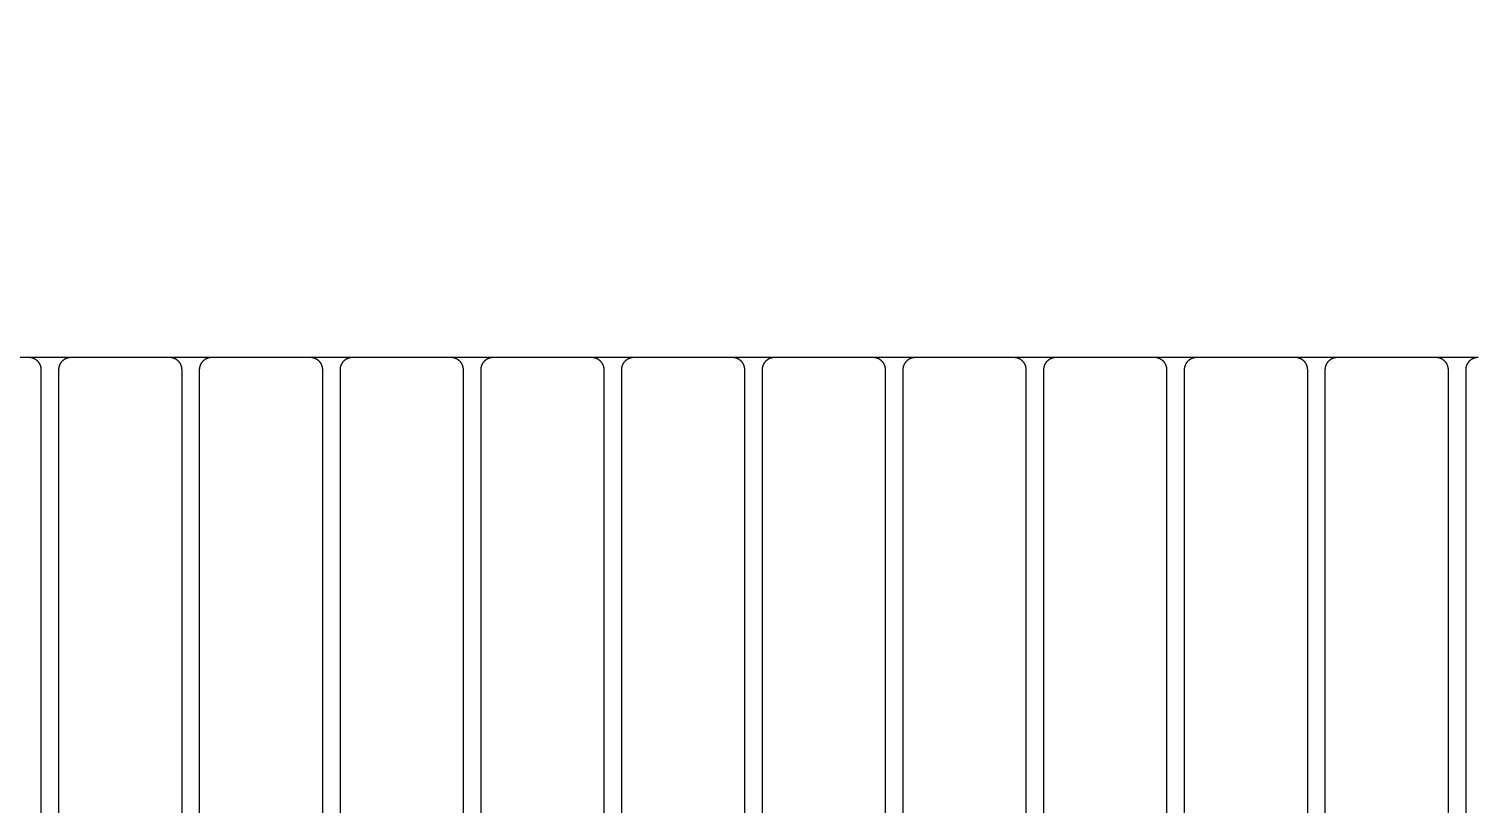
# Model space of a CAD drawing. Header units: millimetres. Extents: x -58335 to 291665, y -66693 to 213307.
# Drawn here: x 173696 to 174283, y -15333 to -15019 of the extents above; entities that cross this region are included whole.
import ezdxf

# ---------------------------------------------------------------- set-up
doc = ezdxf.new("R2010")
doc.units = ezdxf.units.MM
doc.header["$LTSCALE"] = 1000
for name, color, linetype in [('X-SITE$0$-MY-녹지', 254, 'Continuous'), ('X-SITE$0$-MY-시설선', 254, 'Continuous'), ('X-SITE$0$-MY-시설선 wood', 254, 'Continuous')]:
    doc.layers.add(name, color=color, linetype=linetype)
pattern_1 = [(0, (-29382.5, 14650.24), (317.5, 317.5), [158.75, -476.25]), (90, (-29303.13, 14570.87), (-317.5, 317.5), [158.75, -476.25])]

# ---------------------------------------------------------------- blocks, each defined once
blk = doc.blocks.new('X-SITE$0$GPSP-100')
at = {"layer": 'X-SITE$0$-MY-시설선'}
for points in [[(1071.22, 0), (1087.78, 0)], [(1128.22, 0), (1144.78, 0)], [(1185.22, 0), (1201.78, 0)], [(1242.22, 0), (1258.78, 0)], [(1299.22, 0), (1315.78, 0)], [(1356.22, 0), (1372.78, 0)], [(1413.22, 0), (1429.78, 0)], [(1470.22, 0), (1486.78, 0)], [(1527.22, 0), (1543.78, 0)], [(1584.22, 0), (1600.78, 0)], [(1641.22, 0), (1657.78, 0)]]:
    blk.add_lwpolyline(points, dxfattribs=at)
at = {"layer": 'X-SITE$0$-MY-시설선 wood'}
for points in [[(1071, 0), (1071.11, 0), (1071.22, 0), (1071.34, -0.01), (1071.45, -0.02), (1071.56, -0.03), (1071.68, -0.05), (1071.79, -0.06), (1071.91, -0.08), (1072.03, -0.11), (1072.14, -0.13), (1072.26, -0.16), (1072.38, -0.19), (1072.49, -0.23), (1072.61, -0.27), (1072.72, -0.31), (1072.84, -0.35), (1072.96, -0.4), (1073.07, -0.45), (1073.18, -0.5), (1073.3, -0.56), (1073.41, -0.62), (1073.52, -0.68), (1073.63, -0.75), (1073.74, -0.81), (1073.84, -0.89), (1073.95, -0.96), (1074.05, -1.04), (1074.15, -1.12), (1074.25, -1.2), (1074.35, -1.29), (1074.44, -1.37), (1074.54, -1.46), (1074.63, -1.56), (1074.71, -1.65), (1074.8, -1.75), (1074.88, -1.85), (1074.96, -1.95), (1075.04, -2.05), (1075.11, -2.16), (1075.18, -2.26), (1075.25, -2.37), (1075.32, -2.48), (1075.38, -2.59), (1075.44, -2.7), (1075.5, -2.82), (1075.55, -2.93), (1075.6, -3.04), (1075.65, -3.16), (1075.69, -3.28), (1075.73, -3.39), (1075.77, -3.51), (1075.81, -3.62), (1075.84, -3.74), (1075.87, -3.86), (1075.89, -3.97), (1075.92, -4.09), (1075.94, -4.21), (1075.95, -4.32), (1075.97, -4.44), (1075.98, -4.55), (1075.99, -4.66), (1076, -4.78), (1076, -4.89), (1076, -5)], [(1083, -5), (1083, -4.89), (1083, -4.78), (1083.01, -4.66), (1083.02, -4.55), (1083.03, -4.44), (1083.05, -4.32), (1083.06, -4.21), (1083.08, -4.09), (1083.11, -3.97), (1083.13, -3.86), (1083.16, -3.74), (1083.19, -3.62), (1083.23, -3.51), (1083.27, -3.39), (1083.31, -3.28), (1083.35, -3.16), (1083.4, -3.04), (1083.45, -2.93), (1083.5, -2.82), (1083.56, -2.7), (1083.62, -2.59), (1083.68, -2.48), (1083.75, -2.37), (1083.82, -2.26), (1083.89, -2.16), (1083.96, -2.05), (1084.04, -1.95), (1084.12, -1.85), (1084.2, -1.75), (1084.29, -1.65), (1084.37, -1.56), (1084.46, -1.46), (1084.56, -1.37), (1084.65, -1.29), (1084.75, -1.2), (1084.85, -1.12), (1084.95, -1.04), (1085.05, -0.96), (1085.16, -0.89), (1085.26, -0.81), (1085.37, -0.75), (1085.48, -0.68), (1085.59, -0.62), (1085.7, -0.56), (1085.82, -0.5), (1085.93, -0.45), (1086.04, -0.4), (1086.16, -0.35), (1086.28, -0.31), (1086.39, -0.27), (1086.51, -0.23), (1086.62, -0.19), (1086.74, -0.16), (1086.86, -0.13), (1086.97, -0.11), (1087.09, -0.08), (1087.21, -0.06), (1087.32, -0.05), (1087.44, -0.03), (1087.55, -0.02), (1087.66, -0.01), (1087.78, 0), (1087.89, 0), (1088, 0)], [(1088, 0), (1128, 0)], [(1128, 0), (1128.11, 0), (1128.22, 0), (1128.34, -0.01), (1128.45, -0.02), (1128.56, -0.03), (1128.68, -0.05), (1128.79, -0.06), (1128.91, -0.08), (1129.03, -0.11), (1129.14, -0.13), (1129.26, -0.16), (1129.38, -0.19), (1129.49, -0.23), (1129.61, -0.27), (1129.72, -0.31), (1129.84, -0.35), (1129.96, -0.4), (1130.07, -0.45), (1130.18, -0.5), (1130.3, -0.56), (1130.41, -0.62), (1130.52, -0.68), (1130.63, -0.75), (1130.74, -0.81), (1130.84, -0.89), (1130.95, -0.96), (1131.05, -1.04), (1131.15, -1.12), (1131.25, -1.2), (1131.35, -1.29), (1131.44, -1.37), (1131.54, -1.46), (1131.63, -1.56), (1131.71, -1.65), (1131.8, -1.75), (1131.88, -1.85), (1131.96, -1.95), (1132.04, -2.05), (1132.11, -2.16), (1132.18, -2.26), (1132.25, -2.37), (1132.32, -2.48), (1132.38, -2.59), (1132.44, -2.7), (1132.5, -2.82), (1132.55, -2.93), (1132.6, -3.04), (1132.65, -3.16), (1132.69, -3.28), (1132.73, -3.39), (1132.77, -3.51), (1132.81, -3.62), (1132.84, -3.74), (1132.87, -3.86), (1132.89, -3.97), (1132.92, -4.09), (1132.94, -4.21), (1132.95, -4.32), (1132.97, -4.44), (1132.98, -4.55), (1132.99, -4.66), (1133, -4.78), (1133, -4.89), (1133, -5)], [(1140, -5), (1140, -4.89), (1140, -4.78), (1140.01, -4.66), (1140.02, -4.55), (1140.03, -4.44), (1140.05, -4.32), (1140.06, -4.21), (1140.08, -4.09), (1140.11, -3.97), (1140.13, -3.86), (1140.16, -3.74), (1140.19, -3.62), (1140.23, -3.51), (1140.27, -3.39), (1140.31, -3.28), (1140.35, -3.16), (1140.4, -3.04), (1140.45, -2.93), (1140.5, -2.82), (1140.56, -2.7), (1140.62, -2.59), (1140.68, -2.48), (1140.75, -2.37), (1140.82, -2.26), (1140.89, -2.16), (1140.96, -2.05), (1141.04, -1.95), (1141.12, -1.85), (1141.2, -1.75), (1141.29, -1.65), (1141.37, -1.56), (1141.46, -1.46), (1141.56, -1.37), (1141.65, -1.29), (1141.75, -1.2), (1141.85, -1.12), (1141.95, -1.04), (1142.05, -0.96), (1142.16, -0.89), (1142.26, -0.81), (1142.37, -0.75), (1142.48, -0.68), (1142.59, -0.62), (1142.7, -0.56), (1142.82, -0.5), (1142.93, -0.45), (1143.04, -0.4), (1143.16, -0.35), (1143.28, -0.31), (1143.39, -0.27), (1143.51, -0.23), (1143.62, -0.19), (1143.74, -0.16), (1143.86, -0.13), (1143.97, -0.11), (1144.09, -0.08), (1144.21, -0.06), (1144.32, -0.05), (1144.44, -0.03), (1144.55, -0.02), (1144.66, -0.01), (1144.78, 0), (1144.89, 0), (1145, 0)], [(1145, 0), (1185, 0)], [(1185, 0), (1185.11, 0), (1185.22, 0), (1185.34, -0.01), (1185.45, -0.02), (1185.56, -0.03), (1185.68, -0.05), (1185.79, -0.06), (1185.91, -0.08), (1186.03, -0.11), (1186.14, -0.13), (1186.26, -0.16), (1186.38, -0.19), (1186.49, -0.23), (1186.61, -0.27), (1186.72, -0.31), (1186.84, -0.35), (1186.96, -0.4), (1187.07, -0.45), (1187.18, -0.5), (1187.3, -0.56), (1187.41, -0.62), (1187.52, -0.68), (1187.63, -0.75), (1187.74, -0.81), (1187.84, -0.89), (1187.95, -0.96), (1188.05, -1.04), (1188.15, -1.12), (1188.25, -1.2), (1188.35, -1.29), (1188.44, -1.37), (1188.54, -1.46), (1188.63, -1.56), (1188.71, -1.65), (1188.8, -1.75), (1188.88, -1.85), (1188.96, -1.95), (1189.04, -2.05), (1189.11, -2.16), (1189.18, -2.26), (1189.25, -2.37), (1189.32, -2.48), (1189.38, -2.59), (1189.44, -2.7), (1189.5, -2.82), (1189.55, -2.93), (1189.6, -3.04), (1189.65, -3.16), (1189.69, -3.28), (1189.73, -3.39), (1189.77, -3.51), (1189.81, -3.62), (1189.84, -3.74), (1189.87, -3.86), (1189.89, -3.97), (1189.92, -4.09), (1189.94, -4.21), (1189.95, -4.32), (1189.97, -4.44), (1189.98, -4.55), (1189.99, -4.66), (1190, -4.78), (1190, -4.89), (1190, -5)], [(1197, -5), (1197, -4.89), (1197, -4.78), (1197.01, -4.66), (1197.02, -4.55), (1197.03, -4.44), (1197.05, -4.32), (1197.06, -4.21), (1197.08, -4.09), (1197.11, -3.97), (1197.13, -3.86), (1197.16, -3.74), (1197.19, -3.62), (1197.23, -3.51), (1197.27, -3.39), (1197.31, -3.28), (1197.35, -3.16), (1197.4, -3.04), (1197.45, -2.93), (1197.5, -2.82), (1197.56, -2.7), (1197.62, -2.59), (1197.68, -2.48), (1197.75, -2.37), (1197.82, -2.26), (1197.89, -2.16), (1197.96, -2.05), (1198.04, -1.95), (1198.12, -1.85), (1198.2, -1.75), (1198.29, -1.65), (1198.37, -1.56), (1198.46, -1.46), (1198.56, -1.37), (1198.65, -1.29), (1198.75, -1.2), (1198.85, -1.12), (1198.95, -1.04), (1199.05, -0.96), (1199.16, -0.89), (1199.26, -0.81), (1199.37, -0.75), (1199.48, -0.68), (1199.59, -0.62), (1199.7, -0.56), (1199.82, -0.5), (1199.93, -0.45), (1200.04, -0.4), (1200.16, -0.35), (1200.28, -0.31), (1200.39, -0.27), (1200.51, -0.23), (1200.62, -0.19), (1200.74, -0.16), (1200.86, -0.13), (1200.97, -0.11), (1201.09, -0.08), (1201.21, -0.06), (1201.32, -0.05), (1201.44, -0.03), (1201.55, -0.02), (1201.66, -0.01), (1201.78, 0), (1201.89, 0), (1202, 0)], [(1202, 0), (1242, 0)], [(1242, 0), (1242.11, 0), (1242.22, 0), (1242.34, -0.01), (1242.45, -0.02), (1242.56, -0.03), (1242.68, -0.05), (1242.79, -0.06), (1242.91, -0.08), (1243.03, -0.11), (1243.14, -0.13), (1243.26, -0.16), (1243.38, -0.19), (1243.49, -0.23), (1243.61, -0.27), (1243.72, -0.31), (1243.84, -0.35), (1243.96, -0.4), (1244.07, -0.45), (1244.18, -0.5), (1244.3, -0.56), (1244.41, -0.62), (1244.52, -0.68), (1244.63, -0.75), (1244.74, -0.81), (1244.84, -0.89), (1244.95, -0.96), (1245.05, -1.04), (1245.15, -1.12), (1245.25, -1.2), (1245.35, -1.29), (1245.44, -1.37), (1245.54, -1.46), (1245.63, -1.56), (1245.71, -1.65), (1245.8, -1.75), (1245.88, -1.85), (1245.96, -1.95), (1246.04, -2.05), (1246.11, -2.16), (1246.18, -2.26), (1246.25, -2.37), (1246.32, -2.48), (1246.38, -2.59), (1246.44, -2.7), (1246.5, -2.82), (1246.55, -2.93), (1246.6, -3.04), (1246.65, -3.16), (1246.69, -3.28), (1246.73, -3.39), (1246.77, -3.51), (1246.81, -3.62), (1246.84, -3.74), (1246.87, -3.86), (1246.89, -3.97), (1246.92, -4.09), (1246.94, -4.21), (1246.95, -4.32), (1246.97, -4.44), (1246.98, -4.55), (1246.99, -4.66), (1247, -4.78), (1247, -4.89), (1247, -5)], [(1254, -5), (1254, -4.89), (1254, -4.78), (1254.01, -4.66), (1254.02, -4.55), (1254.03, -4.44), (1254.05, -4.32), (1254.06, -4.21), (1254.08, -4.09), (1254.11, -3.97), (1254.13, -3.86), (1254.16, -3.74), (1254.19, -3.62), (1254.23, -3.51), (1254.27, -3.39), (1254.31, -3.28), (1254.35, -3.16), (1254.4, -3.04), (1254.45, -2.93), (1254.5, -2.82), (1254.56, -2.7), (1254.62, -2.59), (1254.68, -2.48), (1254.75, -2.37), (1254.82, -2.26), (1254.89, -2.16), (1254.96, -2.05), (1255.04, -1.95), (1255.12, -1.85), (1255.2, -1.75), (1255.29, -1.65), (1255.37, -1.56), (1255.46, -1.46), (1255.56, -1.37), (1255.65, -1.29), (1255.75, -1.2), (1255.85, -1.12), (1255.95, -1.04), (1256.05, -0.96), (1256.16, -0.89), (1256.26, -0.81), (1256.37, -0.75), (1256.48, -0.68), (1256.59, -0.62), (1256.7, -0.56), (1256.82, -0.5), (1256.93, -0.45), (1257.04, -0.4), (1257.16, -0.35), (1257.28, -0.31), (1257.39, -0.27), (1257.51, -0.23), (1257.62, -0.19), (1257.74, -0.16), (1257.86, -0.13), (1257.97, -0.11), (1258.09, -0.08), (1258.21, -0.06), (1258.32, -0.05), (1258.44, -0.03), (1258.55, -0.02), (1258.66, -0.01), (1258.78, 0), (1258.89, 0), (1259, 0)], [(1259, 0), (1299, 0)], [(1299, 0), (1299.11, 0), (1299.22, 0), (1299.34, -0.01), (1299.45, -0.02), (1299.56, -0.03), (1299.68, -0.05), (1299.79, -0.06), (1299.91, -0.08), (1300.03, -0.11), (1300.14, -0.13), (1300.26, -0.16), (1300.38, -0.19), (1300.49, -0.23), (1300.61, -0.27), (1300.72, -0.31), (1300.84, -0.35), (1300.96, -0.4), (1301.07, -0.45), (1301.18, -0.5), (1301.3, -0.56), (1301.41, -0.62), (1301.52, -0.68), (1301.63, -0.75), (1301.74, -0.81), (1301.84, -0.89), (1301.95, -0.96), (1302.05, -1.04), (1302.15, -1.12), (1302.25, -1.2), (1302.35, -1.29), (1302.44, -1.37), (1302.54, -1.46), (1302.63, -1.56), (1302.71, -1.65), (1302.8, -1.75), (1302.88, -1.85), (1302.96, -1.95), (1303.04, -2.05), (1303.11, -2.16), (1303.18, -2.26), (1303.25, -2.37), (1303.32, -2.48), (1303.38, -2.59), (1303.44, -2.7), (1303.5, -2.82), (1303.55, -2.93), (1303.6, -3.04), (1303.65, -3.16), (1303.69, -3.28), (1303.73, -3.39), (1303.77, -3.51), (1303.81, -3.62), (1303.84, -3.74), (1303.87, -3.86), (1303.89, -3.97), (1303.92, -4.09), (1303.94, -4.21), (1303.95, -4.32), (1303.97, -4.44), (1303.98, -4.55), (1303.99, -4.66), (1304, -4.78), (1304, -4.89), (1304, -5)], [(1311, -5), (1311, -4.89), (1311, -4.78), (1311.01, -4.66), (1311.02, -4.55), (1311.03, -4.44), (1311.05, -4.32), (1311.06, -4.21), (1311.08, -4.09), (1311.11, -3.97), (1311.13, -3.86), (1311.16, -3.74), (1311.19, -3.62), (1311.23, -3.51), (1311.27, -3.39), (1311.31, -3.28), (1311.35, -3.16), (1311.4, -3.04), (1311.45, -2.93), (1311.5, -2.82), (1311.56, -2.7), (1311.62, -2.59), (1311.68, -2.48), (1311.75, -2.37), (1311.82, -2.26), (1311.89, -2.16), (1311.96, -2.05), (1312.04, -1.95), (1312.12, -1.85), (1312.2, -1.75), (1312.29, -1.65), (1312.37, -1.56), (1312.46, -1.46), (1312.56, -1.37), (1312.65, -1.29), (1312.75, -1.2), (1312.85, -1.12), (1312.95, -1.04), (1313.05, -0.96), (1313.16, -0.89), (1313.26, -0.81), (1313.37, -0.75), (1313.48, -0.68), (1313.59, -0.62), (1313.7, -0.56), (1313.82, -0.5), (1313.93, -0.45), (1314.04, -0.4), (1314.16, -0.35), (1314.28, -0.31), (1314.39, -0.27), (1314.51, -0.23), (1314.62, -0.19), (1314.74, -0.16), (1314.86, -0.13), (1314.97, -0.11), (1315.09, -0.08), (1315.21, -0.06), (1315.32, -0.05), (1315.44, -0.03), (1315.55, -0.02), (1315.66, -0.01), (1315.78, 0), (1315.89, 0), (1316, 0)], [(1316, 0), (1356, 0)], [(1356, 0), (1356.11, 0), (1356.22, 0), (1356.34, -0.01), (1356.45, -0.02), (1356.56, -0.03), (1356.68, -0.05), (1356.79, -0.06), (1356.91, -0.08), (1357.03, -0.11), (1357.14, -0.13), (1357.26, -0.16), (1357.38, -0.19), (1357.49, -0.23), (1357.61, -0.27), (1357.72, -0.31), (1357.84, -0.35), (1357.96, -0.4), (1358.07, -0.45), (1358.18, -0.5), (1358.3, -0.56), (1358.41, -0.62), (1358.52, -0.68), (1358.63, -0.75), (1358.74, -0.81), (1358.84, -0.89), (1358.95, -0.96), (1359.05, -1.04), (1359.15, -1.12), (1359.25, -1.2), (1359.35, -1.29), (1359.44, -1.37), (1359.54, -1.46), (1359.63, -1.56), (1359.71, -1.65), (1359.8, -1.75), (1359.88, -1.85), (1359.96, -1.95), (1360.04, -2.05), (1360.11, -2.16), (1360.18, -2.26), (1360.25, -2.37), (1360.32, -2.48), (1360.38, -2.59), (1360.44, -2.7), (1360.5, -2.82), (1360.55, -2.93), (1360.6, -3.04), (1360.65, -3.16), (1360.69, -3.28), (1360.73, -3.39), (1360.77, -3.51), (1360.81, -3.62), (1360.84, -3.74), (1360.87, -3.86), (1360.89, -3.97), (1360.92, -4.09), (1360.94, -4.21), (1360.95, -4.32), (1360.97, -4.44), (1360.98, -4.55), (1360.99, -4.66), (1361, -4.78), (1361, -4.89), (1361, -5)], [(1368, -5), (1368, -4.89), (1368, -4.78), (1368.01, -4.66), (1368.02, -4.55), (1368.03, -4.44), (1368.05, -4.32), (1368.06, -4.21), (1368.08, -4.09), (1368.11, -3.97), (1368.13, -3.86), (1368.16, -3.74), (1368.19, -3.62), (1368.23, -3.51), (1368.27, -3.39), (1368.31, -3.28), (1368.35, -3.16), (1368.4, -3.04), (1368.45, -2.93), (1368.5, -2.82), (1368.56, -2.7), (1368.62, -2.59), (1368.68, -2.48), (1368.75, -2.37), (1368.82, -2.26), (1368.89, -2.16), (1368.96, -2.05), (1369.04, -1.95), (1369.12, -1.85), (1369.2, -1.75), (1369.29, -1.65), (1369.37, -1.56), (1369.46, -1.46), (1369.56, -1.37), (1369.65, -1.29), (1369.75, -1.2), (1369.85, -1.12), (1369.95, -1.04), (1370.05, -0.96), (1370.16, -0.89), (1370.26, -0.81), (1370.37, -0.75), (1370.48, -0.68), (1370.59, -0.62), (1370.7, -0.56), (1370.82, -0.5), (1370.93, -0.45), (1371.04, -0.4), (1371.16, -0.35), (1371.28, -0.31), (1371.39, -0.27), (1371.51, -0.23), (1371.62, -0.19), (1371.74, -0.16), (1371.86, -0.13), (1371.97, -0.11), (1372.09, -0.08), (1372.21, -0.06), (1372.32, -0.05), (1372.44, -0.03), (1372.55, -0.02), (1372.66, -0.01), (1372.78, 0), (1372.89, 0), (1373, 0)], [(1373, 0), (1413, 0)], [(1413, 0), (1413.11, 0), (1413.22, 0), (1413.34, -0.01), (1413.45, -0.02), (1413.56, -0.03), (1413.68, -0.05), (1413.79, -0.06), (1413.91, -0.08), (1414.03, -0.11), (1414.14, -0.13), (1414.26, -0.16), (1414.38, -0.19), (1414.49, -0.23), (1414.61, -0.27), (1414.72, -0.31), (1414.84, -0.35), (1414.96, -0.4), (1415.07, -0.45), (1415.18, -0.5), (1415.3, -0.56), (1415.41, -0.62), (1415.52, -0.68), (1415.63, -0.75), (1415.74, -0.81), (1415.84, -0.89), (1415.95, -0.96), (1416.05, -1.04), (1416.15, -1.12), (1416.25, -1.2), (1416.35, -1.29), (1416.44, -1.37), (1416.54, -1.46), (1416.63, -1.56), (1416.71, -1.65), (1416.8, -1.75), (1416.88, -1.85), (1416.96, -1.95), (1417.04, -2.05), (1417.11, -2.16), (1417.18, -2.26), (1417.25, -2.37), (1417.32, -2.48), (1417.38, -2.59), (1417.44, -2.7), (1417.5, -2.82), (1417.55, -2.93), (1417.6, -3.04), (1417.65, -3.16), (1417.69, -3.28), (1417.73, -3.39), (1417.77, -3.51), (1417.81, -3.62), (1417.84, -3.74), (1417.87, -3.86), (1417.89, -3.97), (1417.92, -4.09), (1417.94, -4.21), (1417.95, -4.32), (1417.97, -4.44), (1417.98, -4.55), (1417.99, -4.66), (1418, -4.78), (1418, -4.89), (1418, -5)], [(1425, -5), (1425, -4.89), (1425, -4.78), (1425.01, -4.66), (1425.02, -4.55), (1425.03, -4.44), (1425.05, -4.32), (1425.06, -4.21), (1425.08, -4.09), (1425.11, -3.97), (1425.13, -3.86), (1425.16, -3.74), (1425.19, -3.62), (1425.23, -3.51), (1425.27, -3.39), (1425.31, -3.28), (1425.35, -3.16), (1425.4, -3.04), (1425.45, -2.93), (1425.5, -2.82), (1425.56, -2.7), (1425.62, -2.59), (1425.68, -2.48), (1425.75, -2.37), (1425.82, -2.26), (1425.89, -2.16), (1425.96, -2.05), (1426.04, -1.95), (1426.12, -1.85), (1426.2, -1.75), (1426.29, -1.65), (1426.37, -1.56), (1426.46, -1.46), (1426.56, -1.37), (1426.65, -1.29), (1426.75, -1.2), (1426.85, -1.12), (1426.95, -1.04), (1427.05, -0.96), (1427.16, -0.89), (1427.26, -0.81), (1427.37, -0.75), (1427.48, -0.68), (1427.59, -0.62), (1427.7, -0.56), (1427.82, -0.5), (1427.93, -0.45), (1428.04, -0.4), (1428.16, -0.35), (1428.28, -0.31), (1428.39, -0.27), (1428.51, -0.23), (1428.62, -0.19), (1428.74, -0.16), (1428.86, -0.13), (1428.97, -0.11), (1429.09, -0.08), (1429.21, -0.06), (1429.32, -0.05), (1429.44, -0.03), (1429.55, -0.02), (1429.66, -0.01), (1429.78, 0), (1429.89, 0), (1430, 0)], [(1430, 0), (1470, 0)], [(1470, 0), (1470.11, 0), (1470.22, 0), (1470.34, -0.01), (1470.45, -0.02), (1470.56, -0.03), (1470.68, -0.05), (1470.79, -0.06), (1470.91, -0.08), (1471.03, -0.11), (1471.14, -0.13), (1471.26, -0.16), (1471.38, -0.19), (1471.49, -0.23), (1471.61, -0.27), (1471.72, -0.31), (1471.84, -0.35), (1471.96, -0.4), (1472.07, -0.45), (1472.18, -0.5), (1472.3, -0.56), (1472.41, -0.62), (1472.52, -0.68), (1472.63, -0.75), (1472.74, -0.81), (1472.84, -0.89), (1472.95, -0.96), (1473.05, -1.04), (1473.15, -1.12), (1473.25, -1.2), (1473.35, -1.29), (1473.44, -1.37), (1473.54, -1.46), (1473.63, -1.56), (1473.71, -1.65), (1473.8, -1.75), (1473.88, -1.85), (1473.96, -1.95), (1474.04, -2.05), (1474.11, -2.16), (1474.18, -2.26), (1474.25, -2.37), (1474.32, -2.48), (1474.38, -2.59), (1474.44, -2.7), (1474.5, -2.82), (1474.55, -2.93), (1474.6, -3.04), (1474.65, -3.16), (1474.69, -3.28), (1474.73, -3.39), (1474.77, -3.51), (1474.81, -3.62), (1474.84, -3.74), (1474.87, -3.86), (1474.89, -3.97), (1474.92, -4.09), (1474.94, -4.21), (1474.95, -4.32), (1474.97, -4.44), (1474.98, -4.55), (1474.99, -4.66), (1475, -4.78), (1475, -4.89), (1475, -5)], [(1482, -5), (1482, -4.89), (1482, -4.78), (1482.01, -4.66), (1482.02, -4.55), (1482.03, -4.44), (1482.05, -4.32), (1482.06, -4.21), (1482.08, -4.09), (1482.11, -3.97), (1482.13, -3.86), (1482.16, -3.74), (1482.19, -3.62), (1482.23, -3.51), (1482.27, -3.39), (1482.31, -3.28), (1482.35, -3.16), (1482.4, -3.04), (1482.45, -2.93), (1482.5, -2.82), (1482.56, -2.7), (1482.62, -2.59), (1482.68, -2.48), (1482.75, -2.37), (1482.82, -2.26), (1482.89, -2.16), (1482.96, -2.05), (1483.04, -1.95), (1483.12, -1.85), (1483.2, -1.75), (1483.29, -1.65), (1483.37, -1.56), (1483.46, -1.46), (1483.56, -1.37), (1483.65, -1.29), (1483.75, -1.2), (1483.85, -1.12), (1483.95, -1.04), (1484.05, -0.96), (1484.16, -0.89), (1484.26, -0.81), (1484.37, -0.75), (1484.48, -0.68), (1484.59, -0.62), (1484.7, -0.56), (1484.82, -0.5), (1484.93, -0.45), (1485.04, -0.4), (1485.16, -0.35), (1485.28, -0.31), (1485.39, -0.27), (1485.51, -0.23), (1485.62, -0.19), (1485.74, -0.16), (1485.86, -0.13), (1485.97, -0.11), (1486.09, -0.08), (1486.21, -0.06), (1486.32, -0.05), (1486.44, -0.03), (1486.55, -0.02), (1486.66, -0.01), (1486.78, 0), (1486.89, 0), (1487, 0)], [(1487, 0), (1527, 0)], [(1527, 0), (1527.11, 0), (1527.22, 0), (1527.34, -0.01), (1527.45, -0.02), (1527.56, -0.03), (1527.68, -0.05), (1527.79, -0.06), (1527.91, -0.08), (1528.03, -0.11), (1528.14, -0.13), (1528.26, -0.16), (1528.38, -0.19), (1528.49, -0.23), (1528.61, -0.27), (1528.72, -0.31), (1528.84, -0.35), (1528.96, -0.4), (1529.07, -0.45), (1529.18, -0.5), (1529.3, -0.56), (1529.41, -0.62), (1529.52, -0.68), (1529.63, -0.75), (1529.74, -0.81), (1529.84, -0.89), (1529.95, -0.96), (1530.05, -1.04), (1530.15, -1.12), (1530.25, -1.2), (1530.35, -1.29), (1530.44, -1.37), (1530.54, -1.46), (1530.63, -1.56), (1530.71, -1.65), (1530.8, -1.75), (1530.88, -1.85), (1530.96, -1.95), (1531.04, -2.05), (1531.11, -2.16), (1531.18, -2.26), (1531.25, -2.37), (1531.32, -2.48), (1531.38, -2.59), (1531.44, -2.7), (1531.5, -2.82), (1531.55, -2.93), (1531.6, -3.04), (1531.65, -3.16), (1531.69, -3.28), (1531.73, -3.39), (1531.77, -3.51), (1531.81, -3.62), (1531.84, -3.74), (1531.87, -3.86), (1531.89, -3.97), (1531.92, -4.09), (1531.94, -4.21), (1531.95, -4.32), (1531.97, -4.44), (1531.98, -4.55), (1531.99, -4.66), (1532, -4.78), (1532, -4.89), (1532, -5)], [(1539, -5), (1539, -4.89), (1539, -4.78), (1539.01, -4.66), (1539.02, -4.55), (1539.03, -4.44), (1539.05, -4.32), (1539.06, -4.21), (1539.08, -4.09), (1539.11, -3.97), (1539.13, -3.86), (1539.16, -3.74), (1539.19, -3.62), (1539.23, -3.51), (1539.27, -3.39), (1539.31, -3.28), (1539.35, -3.16), (1539.4, -3.04), (1539.45, -2.93), (1539.5, -2.82), (1539.56, -2.7), (1539.62, -2.59), (1539.68, -2.48), (1539.75, -2.37), (1539.82, -2.26), (1539.89, -2.16), (1539.96, -2.05), (1540.04, -1.95), (1540.12, -1.85), (1540.2, -1.75), (1540.29, -1.65), (1540.37, -1.56), (1540.46, -1.46), (1540.56, -1.37), (1540.65, -1.29), (1540.75, -1.2), (1540.85, -1.12), (1540.95, -1.04), (1541.05, -0.96), (1541.16, -0.89), (1541.26, -0.81), (1541.37, -0.75), (1541.48, -0.68), (1541.59, -0.62), (1541.7, -0.56), (1541.82, -0.5), (1541.93, -0.45), (1542.04, -0.4), (1542.16, -0.35), (1542.28, -0.31), (1542.39, -0.27), (1542.51, -0.23), (1542.62, -0.19), (1542.74, -0.16), (1542.86, -0.13), (1542.97, -0.11), (1543.09, -0.08), (1543.21, -0.06), (1543.32, -0.05), (1543.44, -0.03), (1543.55, -0.02), (1543.66, -0.01), (1543.78, 0), (1543.89, 0), (1544, 0)], [(1544, 0), (1584, 0)], [(1584, 0), (1584.11, 0), (1584.22, 0), (1584.34, -0.01), (1584.45, -0.02), (1584.56, -0.03), (1584.68, -0.05), (1584.79, -0.06), (1584.91, -0.08), (1585.03, -0.11), (1585.14, -0.13), (1585.26, -0.16), (1585.38, -0.19), (1585.49, -0.23), (1585.61, -0.27), (1585.72, -0.31), (1585.84, -0.35), (1585.96, -0.4), (1586.07, -0.45), (1586.18, -0.5), (1586.3, -0.56), (1586.41, -0.62), (1586.52, -0.68), (1586.63, -0.75), (1586.74, -0.81), (1586.84, -0.89), (1586.95, -0.96), (1587.05, -1.04), (1587.15, -1.12), (1587.25, -1.2), (1587.35, -1.29), (1587.44, -1.37), (1587.54, -1.46), (1587.63, -1.56), (1587.71, -1.65), (1587.8, -1.75), (1587.88, -1.85), (1587.96, -1.95), (1588.04, -2.05), (1588.11, -2.16), (1588.18, -2.26), (1588.25, -2.37), (1588.32, -2.48), (1588.38, -2.59), (1588.44, -2.7), (1588.5, -2.82), (1588.55, -2.93), (1588.6, -3.04), (1588.65, -3.16), (1588.69, -3.28), (1588.73, -3.39), (1588.77, -3.51), (1588.81, -3.62), (1588.84, -3.74), (1588.87, -3.86), (1588.89, -3.97), (1588.92, -4.09), (1588.94, -4.21), (1588.95, -4.32), (1588.97, -4.44), (1588.98, -4.55), (1588.99, -4.66), (1589, -4.78), (1589, -4.89), (1589, -5)], [(1596, -5), (1596, -4.89), (1596, -4.78), (1596.01, -4.66), (1596.02, -4.55), (1596.03, -4.44), (1596.05, -4.32), (1596.06, -4.21), (1596.08, -4.09), (1596.11, -3.97), (1596.13, -3.86), (1596.16, -3.74), (1596.19, -3.62), (1596.23, -3.51), (1596.27, -3.39), (1596.31, -3.28), (1596.35, -3.16), (1596.4, -3.04), (1596.45, -2.93), (1596.5, -2.82), (1596.56, -2.7), (1596.62, -2.59), (1596.68, -2.48), (1596.75, -2.37), (1596.82, -2.26), (1596.89, -2.16), (1596.96, -2.05), (1597.04, -1.95), (1597.12, -1.85), (1597.2, -1.75), (1597.29, -1.65), (1597.37, -1.56), (1597.46, -1.46), (1597.56, -1.37), (1597.65, -1.29), (1597.75, -1.2), (1597.85, -1.12), (1597.95, -1.04), (1598.05, -0.96), (1598.16, -0.89), (1598.26, -0.81), (1598.37, -0.75), (1598.48, -0.68), (1598.59, -0.62), (1598.7, -0.56), (1598.82, -0.5), (1598.93, -0.45), (1599.04, -0.4), (1599.16, -0.35), (1599.28, -0.31), (1599.39, -0.27), (1599.51, -0.23), (1599.62, -0.19), (1599.74, -0.16), (1599.86, -0.13), (1599.97, -0.11), (1600.09, -0.08), (1600.21, -0.06), (1600.32, -0.05), (1600.44, -0.03), (1600.55, -0.02), (1600.66, -0.01), (1600.78, 0), (1600.89, 0), (1601, 0)], [(1601, 0), (1641, 0)], [(1641, 0), (1641.11, 0), (1641.22, 0), (1641.34, -0.01), (1641.45, -0.02), (1641.56, -0.03), (1641.68, -0.05), (1641.79, -0.06), (1641.91, -0.08), (1642.03, -0.11), (1642.14, -0.13), (1642.26, -0.16), (1642.38, -0.19), (1642.49, -0.23), (1642.61, -0.27), (1642.72, -0.31), (1642.84, -0.35), (1642.96, -0.4), (1643.07, -0.45), (1643.18, -0.5), (1643.3, -0.56), (1643.41, -0.62), (1643.52, -0.68), (1643.63, -0.75), (1643.74, -0.81), (1643.84, -0.89), (1643.95, -0.96), (1644.05, -1.04), (1644.15, -1.12), (1644.25, -1.2), (1644.35, -1.29), (1644.44, -1.37), (1644.54, -1.46), (1644.63, -1.56), (1644.71, -1.65), (1644.8, -1.75), (1644.88, -1.85), (1644.96, -1.95), (1645.04, -2.05), (1645.11, -2.16), (1645.18, -2.26), (1645.25, -2.37), (1645.32, -2.48), (1645.38, -2.59), (1645.44, -2.7), (1645.5, -2.82), (1645.55, -2.93), (1645.6, -3.04), (1645.65, -3.16), (1645.69, -3.28), (1645.73, -3.39), (1645.77, -3.51), (1645.81, -3.62), (1645.84, -3.74), (1645.87, -3.86), (1645.89, -3.97), (1645.92, -4.09), (1645.94, -4.21), (1645.95, -4.32), (1645.97, -4.44), (1645.98, -4.55), (1645.99, -4.66), (1646, -4.78), (1646, -4.89), (1646, -5)], [(1653, -5), (1653, -4.89), (1653, -4.78), (1653.01, -4.66), (1653.02, -4.55), (1653.03, -4.44), (1653.05, -4.32), (1653.06, -4.21), (1653.08, -4.09), (1653.11, -3.97), (1653.13, -3.86), (1653.16, -3.74), (1653.19, -3.62), (1653.23, -3.51), (1653.27, -3.39), (1653.31, -3.28), (1653.35, -3.16), (1653.4, -3.04), (1653.45, -2.93), (1653.5, -2.82), (1653.56, -2.7), (1653.62, -2.59), (1653.68, -2.48), (1653.75, -2.37), (1653.82, -2.26), (1653.89, -2.16), (1653.96, -2.05), (1654.04, -1.95), (1654.12, -1.85), (1654.2, -1.75), (1654.29, -1.65), (1654.37, -1.56), (1654.46, -1.46), (1654.56, -1.37), (1654.65, -1.29), (1654.75, -1.2), (1654.85, -1.12), (1654.95, -1.04), (1655.05, -0.96), (1655.16, -0.89), (1655.26, -0.81), (1655.37, -0.75), (1655.48, -0.68), (1655.59, -0.62), (1655.7, -0.56), (1655.82, -0.5), (1655.93, -0.45), (1656.04, -0.4), (1656.16, -0.35), (1656.28, -0.31), (1656.39, -0.27), (1656.51, -0.23), (1656.62, -0.19), (1656.74, -0.16), (1656.86, -0.13), (1656.97, -0.11), (1657.09, -0.08), (1657.21, -0.06), (1657.32, -0.05), (1657.44, -0.03), (1657.55, -0.02), (1657.66, -0.01), (1657.78, 0), (1657.89, 0), (1658, 0)], [(1658, 0), (1698, 0)], [(1076, -5), (1076, -345)], [(1083, -345), (1083, -5)], [(1133, -5), (1133, -345)], [(1140, -345), (1140, -5)], [(1190, -5), (1190, -345)], [(1197, -345), (1197, -5)], [(1247, -5), (1247, -345)], [(1254, -345), (1254, -5)], [(1304, -5), (1304, -345)], [(1311, -345), (1311, -5)], [(1361, -5), (1361, -345)], [(1368, -345), (1368, -5)], [(1418, -5), (1418, -345)], [(1425, -345), (1425, -5)], [(1475, -5), (1475, -345)], [(1482, -345), (1482, -5)], [(1532, -5), (1532, -345)], [(1539, -345), (1539, -5)], [(1589, -5), (1589, -345)], [(1596, -345), (1596, -5)], [(1646, -5), (1646, -345)], [(1653, -345), (1653, -5)]]:
    blk.add_lwpolyline(points, dxfattribs=at)
blk = doc.blocks.new('X-SITE$0$240910_L-1F')
at = {"layer": 'X-SITE$0$-MY-녹지'}
h = blk.add_hatch(dxfattribs=at)
h.set_pattern_fill('CROSS', color=256, scale=50, style=2)
h.set_pattern_definition(pattern_1)
edge = h.paths.add_edge_path()
edge.add_line((167850, -2045.25), (167850, 3516.56))
edge.add_arc((169000, 3516.56), 1150, 135, 180, ccw=False)
edge.add_line((168186.83, 4329.73), (170751.04, 6893.95))
edge.add_arc((170150, 7494.99), 850, 315, 360)
edge.add_line((171000, 7494.99), (171000, 10430.77))
edge.add_arc((170650, 10430.77), 350, 0, 90)
edge.add_line((170650, 10780.77), (169000, 10780.77))
edge.add_line((169000, 10780.77), (169000, 15580.77))
edge.add_line((169000, 15580.77), (171150, 15580.77))
edge.add_arc((171150, 15930.77), 350, 270, 360)
edge.add_line((171500, 15930.77), (171500, 18665.51))
edge.add_line((171500, 18665.51), (172500, 19665.51))
edge.add_line((172500, 19665.51), (172500, 33574.84))
edge.add_arc((171500, 32018.4), 1850, 57.27956, 90)
edge.add_line((171500, 33868.4), (163650, 33868.4))
edge.add_line((163650, 33868.4), (163650, -2251.6))
edge.add_line((163650, -2251.6), (118350, -2251.6))
edge.add_line((118350, -2251.6), (118350, 24610.81))
edge.add_arc((118000, 24610.81), 350, 0, 134.56562)
edge.add_line((117754.4, 24860.17), (112674.6, 19856.82))
edge.add_arc((113271.07, 19251.24), 850, 134.56562, 180)
edge.add_line((112421.07, 19251.24), (112421.07, -3601.59))
edge.add_arc((113271.07, -3601.59), 850, 180, 270)
edge.add_line((113271.07, -4451.59), (115271.08, -4451.59))
edge.add_line((115271.08, -4451.59), (117627.53, -6101.59))
edge.add_line((117627.53, -6101.59), (164145.73, -6101.6))
edge.add_line((164145.73, -6101.6), (167601.04, -2646.29))
edge.add_arc((167000, -2045.25), 850, 314.99999, 360)
h = blk.add_hatch(dxfattribs=at)
h.set_pattern_fill('CROSS', color=256, scale=50, style=2)
h.set_pattern_definition(pattern_1)
edge = h.paths.add_edge_path()
edge.add_line((167850, -2045.25), (167850, 3516.56))
edge.add_arc((169000, 3516.56), 1150, 135, 180, ccw=False)
edge.add_line((168186.83, 4329.73), (170751.04, 6893.95))
edge.add_arc((170150, 7494.99), 850, 315, 360)
edge.add_line((171000, 7494.99), (171000, 10430.77))
edge.add_arc((170650, 10430.77), 350, 0, 90)
edge.add_line((170650, 10780.77), (169000, 10780.77))
edge.add_line((169000, 10780.77), (169000, 15580.77))
edge.add_line((169000, 15580.77), (171150, 15580.77))
edge.add_arc((171150, 15930.77), 350, 270, 360)
edge.add_line((171500, 15930.77), (171500, 18665.51))
edge.add_line((171500, 18665.51), (172500, 19665.51))
edge.add_line((172500, 19665.51), (172500, 33574.84))
edge.add_arc((171500, 32018.4), 1850, 57.27956, 90)
edge.add_line((171500, 33868.4), (163650, 33868.4))
edge.add_line((163650, 33868.4), (163650, -2251.6))
edge.add_line((163650, -2251.6), (118350, -2251.6))
edge.add_line((118350, -2251.6), (118350, 24610.81))
edge.add_arc((118000, 24610.81), 350, 0, 134.56562)
edge.add_line((117754.4, 24860.17), (112674.6, 19856.82))
edge.add_arc((113271.07, 19251.24), 850, 134.56562, 180)
edge.add_line((112421.07, 19251.24), (112421.07, -3601.59))
edge.add_arc((113271.07, -3601.59), 850, 180, 270)
edge.add_line((113271.07, -4451.59), (115271.08, -4451.59))
edge.add_line((115271.08, -4451.59), (117627.53, -6101.59))
edge.add_line((117627.53, -6101.59), (164145.73, -6101.6))
edge.add_line((164145.73, -6101.6), (167601.04, -2646.29))
edge.add_arc((167000, -2045.25), 850, 314.99999, 360)
at = {"layer": 'X-SITE$0$-MY-시설선', "xscale": -1}
blk.add_blockref('X-SITE$0$GPSP-100', (145971.9, -501.6), dxfattribs=at)
blk.add_blockref('X-SITE$0$GPSP-100', (145971.9, -501.6), dxfattribs=at)

msp = doc.modelspace()

# ---------------------------------------------------------------- block references
msp.add_blockref('X-SITE$0$240910_L-1F', (29382.5, -14650.24))

doc.saveas('drawing.dxf')
